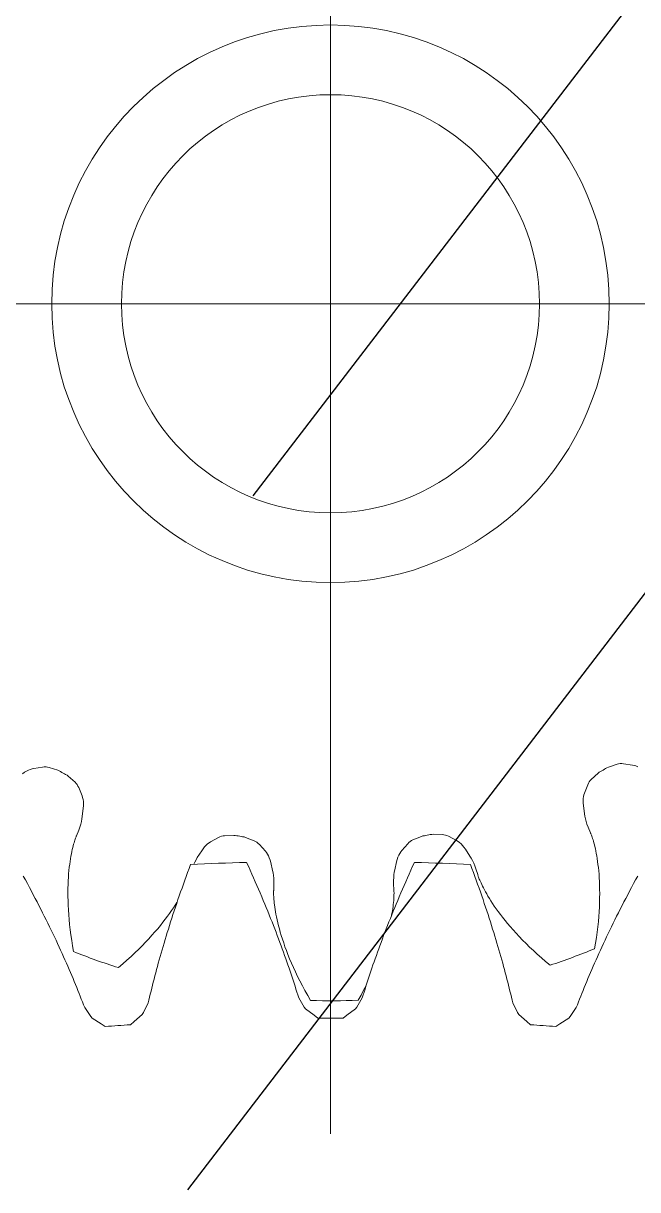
# Model space of a CAD drawing. Header units: millimetres. Extents: x 278858 to 279223, y 218711 to 219074.
# Drawn here: x 278924.86 to 278933.68, y 218962.12 to 218978.85 of the extents above; entities that cross this region are included whole.
import ezdxf

# ---------------------------------------------------------------- set-up
doc = ezdxf.new("R2010")
doc.units = ezdxf.units.MM
doc.header["$LTSCALE"] = 2
doc.layers.add('AM_4', color=3, linetype='Continuous', lineweight=25)
doc.layers.add('AM_9', color=251, linetype='Continuous', lineweight=15)

msp = doc.modelspace()

# ---------------------------------------------------------------- linework, layer by layer
at = {"layer": 'AM_4'}
for p, q in [((278943.986, 218992.712), (278928.158, 218972.07)), ((278943.047, 218982.759), (278927.219, 218962.117))]:
    msp.add_line(p, q, dxfattribs=at)
at = {"layer": 'AM_9'}
for p, q in [((278929.271, 218974.828), (278929.271, 218986.739)), ((278929.271, 218974.828), (278917.361, 218974.828)), ((278929.271, 218974.828), (278941.181, 218974.828)), ((278929.271, 218974.828), (278929.271, 218962.918)), ((278924.851, 218968.086), (278924.88, 218968.106)), ((278924.88, 218968.106), (278924.908, 218968.123)), ((278924.908, 218968.123), (278924.936, 218968.137)), ((278924.936, 218968.137), (278924.962, 218968.148)), ((278924.962, 218968.148), (278924.988, 218968.156)), ((278924.988, 218968.156), (278925.012, 218968.161)), ((278925.012, 218968.161), (278925.139, 218968.181)), ((278925.139, 218968.181), (278925.164, 218968.184)), ((278925.164, 218968.184), (278925.188, 218968.183)), ((278925.188, 218968.183), (278925.211, 218968.18)), ((278925.211, 218968.18), (278925.232, 218968.174)), ((278925.232, 218968.174), (278925.358, 218968.135)), ((278925.358, 218968.135), (278925.378, 218968.127)), ((278925.378, 218968.127), (278925.398, 218968.116)), ((278925.47, 218968.074), (278925.49, 218968.063)), ((278933.014, 218968.003), (278933.111, 218968.093)), ((278933.111, 218968.093), (278933.128, 218968.106)), ((278933.128, 218968.106), (278933.148, 218968.118)), ((278933.22, 218968.16), (278933.239, 218968.171)), ((278933.239, 218968.171), (278933.259, 218968.18)), ((278933.259, 218968.18), (278933.385, 218968.22)), ((278933.385, 218968.22), (278933.406, 218968.226)), ((278933.406, 218968.226), (278933.428, 218968.23)), ((278933.428, 218968.23), (278933.452, 218968.23)), ((278933.452, 218968.23), (278933.477, 218968.228)), ((278933.477, 218968.228), (278933.604, 218968.21)), ((278933.604, 218968.21), (278933.629, 218968.205)), ((278933.629, 218968.205), (278933.655, 218968.197)), ((278933.655, 218968.197), (278933.681, 218968.186)), ((278925.49, 218968.063), (278925.507, 218968.05)), ((278925.507, 218968.05), (278925.605, 218967.962)), ((278925.605, 218967.962), (278925.621, 218967.947)), ((278925.621, 218967.947), (278925.635, 218967.929)), ((278925.635, 218967.929), (278925.647, 218967.908)), ((278925.647, 218967.908), (278925.658, 218967.886)), ((278932.915, 218967.807), (278932.962, 218967.927)), ((278932.962, 218967.927), (278932.972, 218967.95)), ((278932.972, 218967.95), (278932.984, 218967.97)), ((278932.984, 218967.97), (278932.998, 218967.988)), ((278932.998, 218967.988), (278933.014, 218968.003)), ((278925.658, 218967.886), (278925.706, 218967.766)), ((278925.706, 218967.766), (278925.714, 218967.743)), ((278925.714, 218967.743), (278925.72, 218967.716)), ((278932.898, 218967.728), (278932.902, 218967.757)), ((278932.902, 218967.757), (278932.908, 218967.783)), ((278932.908, 218967.783), (278932.915, 218967.807)), ((278925.723, 218967.589), (278925.709, 218967.471)), ((278925.72, 218967.716), (278925.724, 218967.688)), ((278925.725, 218967.624), (278925.723, 218967.589)), ((278925.724, 218967.688), (278925.726, 218967.657)), ((278925.726, 218967.657), (278925.725, 218967.624)), ((278932.897, 218967.697), (278932.898, 218967.728)), ((278932.897, 218967.664), (278932.897, 218967.697)), ((278932.9, 218967.629), (278932.897, 218967.664)), ((278932.915, 218967.512), (278932.9, 218967.629)), ((278925.697, 218967.399), (278925.687, 218967.36)), ((278925.704, 218967.436), (278925.697, 218967.399)), ((278925.709, 218967.471), (278925.704, 218967.436)), ((278932.921, 218967.477), (278932.915, 218967.512)), ((278932.929, 218967.44), (278932.921, 218967.477)), ((278932.939, 218967.401), (278932.929, 218967.44)), ((278932.952, 218967.36), (278932.939, 218967.401)), ((278925.659, 218967.277), (278925.625, 218967.196)), ((278925.674, 218967.32), (278925.659, 218967.277)), ((278925.687, 218967.36), (278925.674, 218967.32)), ((278932.968, 218967.318), (278932.952, 218967.36)), ((278933.002, 218967.237), (278932.968, 218967.318)), ((278933.004, 218967.234), (278933.002, 218967.237)), ((278933.006, 218967.229), (278933.004, 218967.234)), ((278925.584, 218967.074), (278925.578, 218967.051)), ((278925.59, 218967.095), (278925.584, 218967.074)), ((278925.596, 218967.115), (278925.59, 218967.095)), ((278925.601, 218967.132), (278925.596, 218967.115)), ((278925.606, 218967.147), (278925.601, 218967.132)), ((278925.611, 218967.16), (278925.606, 218967.147)), ((278925.615, 218967.171), (278925.611, 218967.16)), ((278925.619, 218967.18), (278925.615, 218967.171)), ((278925.622, 218967.188), (278925.619, 218967.18)), ((278925.624, 218967.193), (278925.622, 218967.188)), ((278925.625, 218967.196), (278925.624, 218967.193)), ((278927.486, 218967.058), (278927.507, 218967.077)), ((278927.507, 218967.077), (278927.528, 218967.094)), ((278927.528, 218967.094), (278927.549, 218967.107)), ((278927.549, 218967.107), (278927.662, 218967.169)), ((278927.662, 218967.169), (278927.685, 218967.18)), ((278927.685, 218967.18), (278927.707, 218967.188)), ((278927.707, 218967.188), (278927.729, 218967.193)), ((278927.729, 218967.193), (278927.751, 218967.194)), ((278927.751, 218967.194), (278927.883, 218967.201)), ((278927.883, 218967.201), (278927.905, 218967.2)), ((278927.905, 218967.2), (278927.927, 218967.196)), ((278928.009, 218967.182), (278928.032, 218967.178)), ((278928.032, 218967.178), (278928.053, 218967.172)), ((278928.053, 218967.172), (278928.175, 218967.122)), ((278928.175, 218967.122), (278928.195, 218967.113)), ((278928.195, 218967.113), (278928.214, 218967.101)), ((278928.214, 218967.101), (278928.233, 218967.086)), ((278928.233, 218967.086), (278928.25, 218967.069)), ((278928.25, 218967.069), (278928.336, 218966.973)), ((278930.294, 218966.984), (278930.379, 218967.081)), ((278930.379, 218967.081), (278930.396, 218967.099)), ((278930.396, 218967.099), (278930.415, 218967.114)), ((278930.415, 218967.114), (278930.434, 218967.126)), ((278930.434, 218967.126), (278930.454, 218967.135)), ((278930.454, 218967.135), (278930.575, 218967.186)), ((278930.575, 218967.186), (278930.596, 218967.192)), ((278930.596, 218967.192), (278930.619, 218967.196)), ((278930.701, 218967.211), (278930.723, 218967.215)), ((278930.723, 218967.215), (278930.745, 218967.217)), ((278930.745, 218967.217), (278930.877, 218967.212)), ((278930.877, 218967.212), (278930.898, 218967.21)), ((278930.898, 218967.21), (278930.921, 218967.206)), ((278930.921, 218967.206), (278930.943, 218967.198)), ((278930.943, 218967.198), (278930.966, 218967.187)), ((278930.966, 218967.187), (278931.079, 218967.127)), ((278931.079, 218967.127), (278931.101, 218967.114)), ((278931.101, 218967.114), (278931.122, 218967.098)), ((278931.122, 218967.098), (278931.144, 218967.078)), ((278931.144, 218967.078), (278931.165, 218967.056)), ((278933.009, 218967.222), (278933.006, 218967.229)), ((278933.013, 218967.213), (278933.009, 218967.222)), ((278933.017, 218967.202), (278933.013, 218967.213)), ((278933.022, 218967.189), (278933.017, 218967.202)), ((278933.027, 218967.174), (278933.022, 218967.189)), ((278933.033, 218967.157), (278933.027, 218967.174)), ((278933.039, 218967.137), (278933.033, 218967.157)), ((278933.045, 218967.116), (278933.039, 218967.137)), ((278933.052, 218967.093), (278933.045, 218967.116)), ((278933.058, 218967.067), (278933.052, 218967.093)), ((278933.065, 218967.039), (278933.058, 218967.067)), ((278925.545, 218966.901), (278925.539, 218966.865)), ((278925.552, 218966.935), (278925.545, 218966.901)), ((278925.558, 218966.967), (278925.552, 218966.935)), ((278925.565, 218966.997), (278925.558, 218966.967)), ((278925.571, 218967.025), (278925.565, 218966.997)), ((278925.578, 218967.051), (278925.571, 218967.025)), ((278927.359, 218966.881), (278927.424, 218966.98)), ((278927.424, 218966.98), (278927.444, 218967.009)), ((278927.444, 218967.009), (278927.465, 218967.035)), ((278927.465, 218967.035), (278927.486, 218967.058)), ((278928.336, 218966.973), (278928.352, 218966.953)), ((278928.352, 218966.953), (278928.366, 218966.931)), ((278928.366, 218966.931), (278928.38, 218966.905)), ((278928.38, 218966.905), (278928.392, 218966.877)), ((278930.239, 218966.887), (278930.251, 218966.916)), ((278930.251, 218966.916), (278930.264, 218966.941)), ((278930.264, 218966.941), (278930.279, 218966.964)), ((278930.279, 218966.964), (278930.294, 218966.984)), ((278931.165, 218967.056), (278931.186, 218967.03)), ((278931.186, 218967.03), (278931.207, 218967.002)), ((278931.207, 218967.002), (278931.272, 218966.903)), ((278931.272, 218966.903), (278931.29, 218966.873)), ((278933.072, 218967.009), (278933.065, 218967.039)), ((278933.079, 218966.978), (278933.072, 218967.009)), ((278933.086, 218966.943), (278933.079, 218966.978)), ((278933.092, 218966.907), (278933.086, 218966.943)), ((278933.099, 218966.869), (278933.092, 218966.907)), ((278925.522, 218966.743), (278925.518, 218966.698)), ((278925.528, 218966.786), (278925.522, 218966.743)), ((278925.533, 218966.826), (278925.528, 218966.786)), ((278925.539, 218966.865), (278925.533, 218966.826)), ((278927.264, 218966.785), (278927.243, 218966.727)), ((278927.309, 218966.787), (278927.324, 218966.817)), ((278927.324, 218966.817), (278927.341, 218966.851)), ((278927.341, 218966.851), (278927.359, 218966.881)), ((278928.093, 218966.757), (278928.067, 218966.813)), ((278928.118, 218966.701), (278928.093, 218966.757)), ((278928.392, 218966.877), (278928.403, 218966.846)), ((278928.403, 218966.846), (278928.413, 218966.812)), ((278928.413, 218966.812), (278928.441, 218966.697)), ((278930.193, 218966.706), (278930.219, 218966.822)), ((278930.219, 218966.822), (278930.228, 218966.856)), ((278930.228, 218966.856), (278930.239, 218966.887)), ((278930.449, 218966.757), (278930.424, 218966.701)), ((278930.475, 218966.813), (278930.449, 218966.757)), ((278931.3, 218966.727), (278931.278, 218966.785)), ((278931.29, 218966.873), (278931.308, 218966.84)), ((278931.308, 218966.84), (278931.326, 218966.803)), ((278931.326, 218966.803), (278931.342, 218966.764)), ((278931.342, 218966.764), (278931.358, 218966.722)), ((278933.105, 218966.828), (278933.099, 218966.869)), ((278933.11, 218966.785), (278933.105, 218966.828)), ((278933.116, 218966.74), (278933.11, 218966.785)), ((278933.12, 218966.693), (278933.116, 218966.74)), ((278924.892, 218966.562), (278924.862, 218966.617)), ((278924.921, 218966.509), (278924.892, 218966.562)), ((278925.51, 218966.601), (278925.507, 218966.55)), ((278925.513, 218966.651), (278925.51, 218966.601)), ((278925.518, 218966.698), (278925.513, 218966.651)), ((278927.2, 218966.613), (278927.18, 218966.556)), ((278927.221, 218966.669), (278927.2, 218966.613)), ((278927.243, 218966.727), (278927.221, 218966.669)), ((278928.143, 218966.645), (278928.118, 218966.701)), ((278928.168, 218966.59), (278928.143, 218966.645)), ((278928.192, 218966.536), (278928.168, 218966.59)), ((278928.441, 218966.697), (278928.448, 218966.662)), ((278928.448, 218966.662), (278928.453, 218966.625)), ((278928.453, 218966.625), (278928.457, 218966.585)), ((278928.457, 218966.585), (278928.459, 218966.542)), ((278930.176, 218966.552), (278930.178, 218966.594)), ((278930.178, 218966.594), (278930.181, 218966.634)), ((278930.181, 218966.634), (278930.186, 218966.672)), ((278930.186, 218966.672), (278930.193, 218966.706)), ((278930.375, 218966.59), (278930.35, 218966.536)), ((278930.399, 218966.645), (278930.375, 218966.59)), ((278930.424, 218966.701), (278930.399, 218966.645)), ((278931.321, 218966.669), (278931.3, 218966.727)), ((278931.342, 218966.613), (278931.321, 218966.669)), ((278931.362, 218966.556), (278931.342, 218966.613)), ((278931.358, 218966.722), (278931.384, 218966.638)), ((278931.384, 218966.638), (278931.385, 218966.635)), ((278931.385, 218966.635), (278931.387, 218966.629)), ((278931.387, 218966.629), (278931.389, 218966.622)), ((278931.389, 218966.622), (278931.392, 218966.613)), ((278931.392, 218966.613), (278931.396, 218966.602)), ((278931.396, 218966.602), (278931.401, 218966.589)), ((278931.401, 218966.589), (278931.407, 218966.574)), ((278931.407, 218966.574), (278931.414, 218966.557)), ((278933.125, 218966.644), (278933.12, 218966.693)), ((278933.128, 218966.593), (278933.125, 218966.644)), ((278933.131, 218966.539), (278933.128, 218966.593)), ((278933.65, 218966.562), (278933.621, 218966.509)), ((278933.68, 218966.617), (278933.65, 218966.562)), ((278924.95, 218966.455), (278924.921, 218966.509)), ((278924.978, 218966.402), (278924.95, 218966.455)), ((278925.006, 218966.349), (278924.978, 218966.402)), ((278925.503, 218966.441), (278925.502, 218966.383)), ((278925.504, 218966.496), (278925.503, 218966.441)), ((278925.507, 218966.55), (278925.504, 218966.496)), ((278927.14, 218966.444), (278927.12, 218966.389)), ((278927.159, 218966.5), (278927.14, 218966.444)), ((278927.18, 218966.556), (278927.159, 218966.5)), ((278928.215, 218966.482), (278928.192, 218966.536)), ((278928.239, 218966.428), (278928.215, 218966.482)), ((278928.262, 218966.374), (278928.239, 218966.428)), ((278928.456, 218966.409), (278928.455, 218966.406)), ((278928.455, 218966.406), (278928.455, 218966.4)), ((278928.455, 218966.4), (278928.455, 218966.392)), ((278928.46, 218966.497), (278928.456, 218966.409)), ((278928.459, 218966.542), (278928.46, 218966.497)), ((278930.176, 218966.507), (278930.176, 218966.552)), ((278930.181, 218966.419), (278930.176, 218966.507)), ((278930.181, 218966.415), (278930.181, 218966.419)), ((278930.182, 218966.41), (278930.181, 218966.415)), ((278930.182, 218966.402), (278930.182, 218966.41)), ((278930.182, 218966.392), (278930.182, 218966.402)), ((278930.303, 218966.428), (278930.281, 218966.374)), ((278930.327, 218966.482), (278930.303, 218966.428)), ((278930.35, 218966.536), (278930.327, 218966.482)), ((278931.383, 218966.5), (278931.362, 218966.556)), ((278931.403, 218966.444), (278931.383, 218966.5)), ((278931.422, 218966.389), (278931.403, 218966.444)), ((278931.414, 218966.557), (278931.422, 218966.539)), ((278931.422, 218966.539), (278931.431, 218966.518)), ((278931.431, 218966.518), (278931.441, 218966.496)), ((278931.441, 218966.496), (278931.453, 218966.472)), ((278931.453, 218966.472), (278931.466, 218966.447)), ((278931.466, 218966.447), (278931.48, 218966.42)), ((278931.48, 218966.42), (278931.495, 218966.391)), ((278933.133, 218966.484), (278933.131, 218966.539)), ((278933.134, 218966.426), (278933.133, 218966.484)), ((278933.135, 218966.366), (278933.134, 218966.426)), ((278933.564, 218966.402), (278933.536, 218966.349)), ((278933.592, 218966.455), (278933.564, 218966.402)), ((278933.621, 218966.509), (278933.592, 218966.455)), ((278925.033, 218966.297), (278925.006, 218966.349)), ((278925.06, 218966.245), (278925.033, 218966.297)), ((278925.087, 218966.193), (278925.06, 218966.245)), ((278925.502, 218966.383), (278925.503, 218966.323)), ((278925.503, 218966.323), (278925.504, 218966.261)), ((278925.504, 218966.261), (278925.506, 218966.197)), ((278927.042, 218966.199), (278927.065, 218966.236)), ((278927.082, 218966.279), (278927.064, 218966.225)), ((278927.065, 218966.236), (278927.07, 218966.243)), ((278927.101, 218966.334), (278927.082, 218966.279)), ((278927.12, 218966.389), (278927.101, 218966.334)), ((278928.284, 218966.321), (278928.262, 218966.374)), ((278928.306, 218966.268), (278928.284, 218966.321)), ((278928.328, 218966.216), (278928.306, 218966.268)), ((278928.455, 218966.383), (278928.454, 218966.371)), ((278928.454, 218966.371), (278928.455, 218966.357)), ((278928.455, 218966.392), (278928.455, 218966.383)), ((278928.455, 218966.357), (278928.455, 218966.341)), ((278928.455, 218966.341), (278928.456, 218966.323)), ((278928.456, 218966.323), (278928.457, 218966.303)), ((278928.457, 218966.303), (278928.458, 218966.281)), ((278928.458, 218966.281), (278928.461, 218966.256)), ((278928.461, 218966.256), (278928.463, 218966.23)), ((278928.463, 218966.23), (278928.467, 218966.202)), ((278930.172, 218966.211), (278930.175, 218966.24)), ((278930.175, 218966.24), (278930.178, 218966.266)), ((278930.178, 218966.266), (278930.18, 218966.29)), ((278930.18, 218966.29), (278930.181, 218966.313)), ((278930.181, 218966.313), (278930.182, 218966.333)), ((278930.183, 218966.381), (278930.182, 218966.392)), ((278930.182, 218966.351), (278930.183, 218966.367)), ((278930.182, 218966.333), (278930.182, 218966.351)), ((278930.183, 218966.367), (278930.183, 218966.381)), ((278930.236, 218966.268), (278930.214, 218966.216)), ((278930.258, 218966.321), (278930.236, 218966.268)), ((278930.281, 218966.374), (278930.258, 218966.321)), ((278931.441, 218966.334), (278931.422, 218966.389)), ((278931.46, 218966.279), (278931.441, 218966.334)), ((278931.478, 218966.225), (278931.46, 218966.279)), ((278931.495, 218966.391), (278931.513, 218966.361)), ((278931.513, 218966.361), (278931.531, 218966.329)), ((278931.531, 218966.329), (278931.551, 218966.296)), ((278931.551, 218966.296), (278931.573, 218966.261)), ((278931.573, 218966.261), (278931.597, 218966.225)), ((278933.13, 218966.174), (278933.133, 218966.24)), ((278933.133, 218966.24), (278933.134, 218966.304)), ((278933.134, 218966.304), (278933.135, 218966.366)), ((278933.482, 218966.245), (278933.455, 218966.193)), ((278933.509, 218966.297), (278933.482, 218966.245)), ((278933.536, 218966.349), (278933.509, 218966.297)), ((278925.113, 218966.141), (278925.087, 218966.193)), ((278925.139, 218966.09), (278925.113, 218966.141)), ((278925.164, 218966.04), (278925.139, 218966.09)), ((278925.506, 218966.197), (278925.51, 218966.131)), ((278925.51, 218966.131), (278925.514, 218966.063)), ((278925.514, 218966.063), (278925.52, 218965.993)), ((278926.932, 218966.04), (278926.962, 218966.082)), ((278926.962, 218966.082), (278926.991, 218966.122)), ((278926.991, 218966.122), (278927.017, 218966.161)), ((278927.01, 218966.065), (278926.993, 218966.012)), ((278927.028, 218966.118), (278927.01, 218966.065)), ((278927.017, 218966.161), (278927.042, 218966.199)), ((278927.046, 218966.171), (278927.028, 218966.118)), ((278927.064, 218966.225), (278927.046, 218966.171)), ((278928.35, 218966.164), (278928.328, 218966.216)), ((278928.371, 218966.112), (278928.35, 218966.164)), ((278928.391, 218966.061), (278928.371, 218966.112)), ((278928.412, 218966.01), (278928.391, 218966.061)), ((278928.467, 218966.202), (278928.471, 218966.171)), ((278928.471, 218966.171), (278928.476, 218966.139)), ((278928.476, 218966.139), (278928.481, 218966.105)), ((278928.481, 218966.105), (278928.488, 218966.069)), ((278928.488, 218966.069), (278928.496, 218966.03)), ((278930.151, 218966.061), (278930.13, 218966.01)), ((278930.148, 218966.055), (278930.153, 218966.078)), ((278930.171, 218966.112), (278930.151, 218966.061)), ((278930.153, 218966.078), (278930.159, 218966.114)), ((278930.159, 218966.114), (278930.164, 218966.149)), ((278930.164, 218966.149), (278930.169, 218966.181)), ((278930.169, 218966.181), (278930.172, 218966.211)), ((278930.192, 218966.164), (278930.171, 218966.112)), ((278930.214, 218966.216), (278930.192, 218966.164)), ((278931.497, 218966.171), (278931.478, 218966.225)), ((278931.514, 218966.118), (278931.497, 218966.171)), ((278931.532, 218966.065), (278931.514, 218966.118)), ((278931.549, 218966.012), (278931.532, 218966.065)), ((278931.597, 218966.225), (278931.622, 218966.187)), ((278931.622, 218966.187), (278931.649, 218966.148)), ((278931.649, 218966.148), (278931.678, 218966.108)), ((278931.678, 218966.108), (278931.709, 218966.067)), ((278931.709, 218966.067), (278931.741, 218966.025)), ((278933.121, 218966.036), (278933.126, 218966.106)), ((278933.126, 218966.106), (278933.13, 218966.174)), ((278933.403, 218966.09), (278933.378, 218966.04)), ((278933.429, 218966.141), (278933.403, 218966.09)), ((278933.455, 218966.193), (278933.429, 218966.141)), ((278925.189, 218965.989), (278925.164, 218966.04)), ((278925.214, 218965.939), (278925.189, 218965.989)), ((278925.238, 218965.89), (278925.214, 218965.939)), ((278925.52, 218965.993), (278925.527, 218965.921)), ((278925.527, 218965.921), (278925.536, 218965.847)), ((278926.791, 218965.862), (278926.83, 218965.908)), ((278926.83, 218965.908), (278926.866, 218965.954)), ((278926.866, 218965.954), (278926.9, 218965.997)), ((278926.9, 218965.997), (278926.932, 218966.04)), ((278926.96, 218965.908), (278926.944, 218965.857)), ((278926.976, 218965.96), (278926.96, 218965.908)), ((278926.993, 218966.012), (278926.976, 218965.96)), ((278928.432, 218965.96), (278928.412, 218966.01)), ((278928.452, 218965.91), (278928.432, 218965.96)), ((278928.471, 218965.86), (278928.452, 218965.91)), ((278928.496, 218966.03), (278928.504, 218965.99)), ((278928.504, 218965.99), (278928.514, 218965.948)), ((278928.514, 218965.948), (278928.525, 218965.904)), ((278928.525, 218965.904), (278928.537, 218965.859)), ((278930.091, 218965.91), (278930.071, 218965.86)), ((278930.11, 218965.96), (278930.091, 218965.91)), ((278930.13, 218966.01), (278930.11, 218965.96)), ((278931.566, 218965.96), (278931.549, 218966.012)), ((278931.582, 218965.908), (278931.566, 218965.96)), ((278931.598, 218965.857), (278931.582, 218965.908)), ((278931.741, 218966.025), (278931.776, 218965.981)), ((278931.776, 218965.981), (278931.813, 218965.936)), ((278931.813, 218965.936), (278931.851, 218965.891)), ((278933.107, 218965.89), (278933.115, 218965.964)), ((278933.115, 218965.964), (278933.121, 218966.036)), ((278933.328, 218965.939), (278933.304, 218965.89)), ((278933.353, 218965.989), (278933.328, 218965.939)), ((278933.378, 218966.04), (278933.353, 218965.989)), ((278925.262, 218965.84), (278925.238, 218965.89)), ((278925.286, 218965.791), (278925.262, 218965.84)), ((278925.309, 218965.743), (278925.286, 218965.791)), ((278925.332, 218965.695), (278925.309, 218965.743)), ((278925.536, 218965.847), (278925.546, 218965.772)), ((278925.546, 218965.772), (278925.557, 218965.694)), ((278926.664, 218965.718), (278926.709, 218965.767)), ((278926.709, 218965.767), (278926.751, 218965.815)), ((278926.751, 218965.815), (278926.791, 218965.862)), ((278926.913, 218965.756), (278926.897, 218965.706)), ((278926.928, 218965.806), (278926.913, 218965.756)), ((278926.944, 218965.857), (278926.928, 218965.806)), ((278928.49, 218965.811), (278928.471, 218965.86)), ((278928.508, 218965.762), (278928.49, 218965.811)), ((278928.527, 218965.714), (278928.508, 218965.762)), ((278928.537, 218965.859), (278928.55, 218965.811)), ((278928.55, 218965.811), (278928.565, 218965.762)), ((278928.565, 218965.762), (278928.581, 218965.711)), ((278930.034, 218965.762), (278930.015, 218965.714)), ((278930.052, 218965.811), (278930.034, 218965.762)), ((278930.071, 218965.86), (278930.052, 218965.811)), ((278931.614, 218965.806), (278931.598, 218965.857)), ((278931.63, 218965.756), (278931.614, 218965.806)), ((278931.645, 218965.706), (278931.63, 218965.756)), ((278931.851, 218965.891), (278931.892, 218965.844)), ((278931.892, 218965.844), (278931.935, 218965.797)), ((278931.935, 218965.797), (278931.98, 218965.748)), ((278931.98, 218965.748), (278932.027, 218965.699)), ((278933.075, 218965.656), (278933.087, 218965.736)), ((278933.087, 218965.736), (278933.098, 218965.814)), ((278933.098, 218965.814), (278933.107, 218965.89)), ((278933.233, 218965.743), (278933.211, 218965.695)), ((278933.256, 218965.791), (278933.233, 218965.743)), ((278933.28, 218965.84), (278933.256, 218965.791)), ((278933.304, 218965.89), (278933.28, 218965.84)), ((278925.354, 218965.647), (278925.332, 218965.695)), ((278925.376, 218965.599), (278925.354, 218965.647)), ((278925.397, 218965.552), (278925.376, 218965.599)), ((278925.557, 218965.694), (278925.57, 218965.614)), ((278925.57, 218965.614), (278925.585, 218965.533)), ((278926.464, 218965.515), (278926.518, 218965.567)), ((278926.518, 218965.567), (278926.569, 218965.618)), ((278926.569, 218965.618), (278926.618, 218965.669)), ((278926.618, 218965.669), (278926.664, 218965.718)), ((278926.854, 218965.558), (278926.84, 218965.51)), ((278926.868, 218965.607), (278926.854, 218965.558)), ((278926.883, 218965.656), (278926.868, 218965.607)), ((278926.897, 218965.706), (278926.883, 218965.656)), ((278928.545, 218965.666), (278928.527, 218965.714)), ((278928.562, 218965.618), (278928.545, 218965.666)), ((278928.579, 218965.571), (278928.562, 218965.618)), ((278928.596, 218965.524), (278928.579, 218965.571)), ((278928.581, 218965.711), (278928.599, 218965.658)), ((278928.599, 218965.658), (278928.618, 218965.603)), ((278928.618, 218965.603), (278928.639, 218965.547)), ((278929.963, 218965.571), (278929.946, 218965.524)), ((278929.98, 218965.618), (278929.963, 218965.571)), ((278929.998, 218965.666), (278929.98, 218965.618)), ((278930.015, 218965.714), (278929.998, 218965.666)), ((278931.66, 218965.656), (278931.645, 218965.706)), ((278931.674, 218965.607), (278931.66, 218965.656)), ((278931.688, 218965.558), (278931.674, 218965.607)), ((278931.702, 218965.51), (278931.688, 218965.558)), ((278932.027, 218965.699), (278932.077, 218965.649)), ((278932.077, 218965.649), (278932.128, 218965.599)), ((278932.128, 218965.599), (278932.183, 218965.548)), ((278933.062, 218965.575), (278933.075, 218965.656)), ((278933.166, 218965.599), (278933.145, 218965.552)), ((278933.188, 218965.647), (278933.166, 218965.599)), ((278933.211, 218965.695), (278933.188, 218965.647)), ((278925.419, 218965.506), (278925.397, 218965.552)), ((278925.44, 218965.459), (278925.419, 218965.506)), ((278925.46, 218965.413), (278925.44, 218965.459)), ((278925.48, 218965.368), (278925.46, 218965.413)), ((278926.29, 218965.357), (278926.35, 218965.41)), ((278926.35, 218965.41), (278926.408, 218965.463)), ((278926.408, 218965.463), (278926.464, 218965.515)), ((278926.813, 218965.415), (278926.8, 218965.367)), ((278926.826, 218965.462), (278926.813, 218965.415)), ((278926.84, 218965.51), (278926.826, 218965.462)), ((278928.613, 218965.477), (278928.596, 218965.524)), ((278928.629, 218965.431), (278928.613, 218965.477)), ((278928.645, 218965.386), (278928.629, 218965.431)), ((278928.639, 218965.547), (278928.661, 218965.49)), ((278928.661, 218965.49), (278928.685, 218965.43)), ((278928.685, 218965.43), (278928.711, 218965.369)), ((278929.913, 218965.431), (278929.897, 218965.386)), ((278929.929, 218965.477), (278929.913, 218965.431)), ((278929.946, 218965.524), (278929.929, 218965.477)), ((278931.716, 218965.462), (278931.702, 218965.51)), ((278931.729, 218965.415), (278931.716, 218965.462)), ((278931.742, 218965.367), (278931.729, 218965.415)), ((278932.183, 218965.548), (278932.239, 218965.496)), ((278932.239, 218965.496), (278932.298, 218965.444)), ((278932.298, 218965.444), (278932.359, 218965.391)), ((278932.359, 218965.391), (278932.422, 218965.338)), ((278933.082, 218965.413), (278933.062, 218965.368)), ((278933.103, 218965.459), (278933.082, 218965.413)), ((278933.123, 218965.506), (278933.103, 218965.459)), ((278933.145, 218965.552), (278933.123, 218965.506)), ((278925.5, 218965.323), (278925.48, 218965.368)), ((278925.52, 218965.278), (278925.5, 218965.323)), ((278925.539, 218965.234), (278925.52, 218965.278)), ((278925.557, 218965.19), (278925.539, 218965.234)), ((278926.227, 218965.303), (278926.29, 218965.357)), ((278926.763, 218965.229), (278926.751, 218965.184)), ((278926.775, 218965.275), (278926.763, 218965.229)), ((278926.787, 218965.321), (278926.775, 218965.275)), ((278926.8, 218965.367), (278926.787, 218965.321)), ((278928.661, 218965.341), (278928.645, 218965.386)), ((278928.676, 218965.296), (278928.661, 218965.341)), ((278928.691, 218965.251), (278928.676, 218965.296)), ((278928.706, 218965.207), (278928.691, 218965.251)), ((278928.711, 218965.369), (278928.739, 218965.307)), ((278928.739, 218965.307), (278928.768, 218965.243)), ((278928.768, 218965.243), (278928.799, 218965.178)), ((278929.851, 218965.251), (278929.836, 218965.207)), ((278929.866, 218965.296), (278929.851, 218965.251)), ((278929.881, 218965.341), (278929.866, 218965.296)), ((278929.897, 218965.386), (278929.881, 218965.341)), ((278931.755, 218965.321), (278931.742, 218965.367)), ((278931.767, 218965.275), (278931.755, 218965.321)), ((278931.78, 218965.229), (278931.767, 218965.275)), ((278931.791, 218965.184), (278931.78, 218965.229)), ((278933.003, 218965.234), (278932.985, 218965.19)), ((278933.023, 218965.278), (278933.003, 218965.234)), ((278933.042, 218965.323), (278933.023, 218965.278)), ((278933.062, 218965.368), (278933.042, 218965.323)), ((278925.576, 218965.146), (278925.557, 218965.19)), ((278925.594, 218965.103), (278925.576, 218965.146)), ((278925.612, 218965.06), (278925.594, 218965.103)), ((278925.629, 218965.017), (278925.612, 218965.06)), ((278926.728, 218965.094), (278926.717, 218965.05)), ((278926.739, 218965.139), (278926.728, 218965.094)), ((278926.751, 218965.184), (278926.739, 218965.139)), ((278928.72, 218965.164), (278928.706, 218965.207)), ((278928.735, 218965.121), (278928.72, 218965.164)), ((278928.748, 218965.078), (278928.735, 218965.121)), ((278928.762, 218965.036), (278928.748, 218965.078)), ((278928.799, 218965.178), (278928.833, 218965.112)), ((278928.833, 218965.112), (278928.868, 218965.044)), ((278929.794, 218965.078), (278929.78, 218965.036)), ((278929.808, 218965.121), (278929.794, 218965.078)), ((278929.822, 218965.164), (278929.808, 218965.121)), ((278929.836, 218965.207), (278929.822, 218965.164)), ((278931.803, 218965.139), (278931.791, 218965.184)), ((278931.814, 218965.094), (278931.803, 218965.139)), ((278931.825, 218965.05), (278931.814, 218965.094)), ((278932.93, 218965.06), (278932.913, 218965.017)), ((278932.948, 218965.103), (278932.93, 218965.06)), ((278932.966, 218965.146), (278932.948, 218965.103)), ((278932.985, 218965.19), (278932.966, 218965.146)), ((278925.646, 218964.975), (278925.629, 218965.017)), ((278925.663, 218964.934), (278925.646, 218964.975)), ((278925.679, 218964.893), (278925.663, 218964.934)), ((278925.695, 218964.852), (278925.679, 218964.893)), ((278926.685, 218964.921), (278926.675, 218964.879)), ((278926.695, 218964.964), (278926.685, 218964.921)), ((278926.706, 218965.007), (278926.695, 218964.964)), ((278926.717, 218965.05), (278926.706, 218965.007)), ((278928.775, 218964.994), (278928.762, 218965.036)), ((278928.788, 218964.953), (278928.775, 218964.994)), ((278928.801, 218964.912), (278928.788, 218964.953)), ((278928.816, 218964.871), (278928.801, 218964.912)), ((278928.868, 218965.044), (278928.905, 218964.974)), ((278928.905, 218964.974), (278928.945, 218964.904)), ((278928.945, 218964.904), (278928.986, 218964.832)), ((278929.668, 218964.836), (278929.709, 218964.908)), ((278929.709, 218964.908), (278929.747, 218964.979)), ((278929.742, 218964.912), (278929.727, 218964.871)), ((278929.754, 218964.953), (278929.742, 218964.912)), ((278929.747, 218964.979), (278929.784, 218965.049)), ((278929.767, 218964.994), (278929.754, 218964.953)), ((278929.78, 218965.036), (278929.767, 218964.994)), ((278929.784, 218965.049), (278929.785, 218965.051)), ((278931.836, 218965.007), (278931.825, 218965.05)), ((278931.847, 218964.964), (278931.836, 218965.007)), ((278931.857, 218964.921), (278931.847, 218964.964)), ((278931.867, 218964.879), (278931.857, 218964.921)), ((278932.863, 218964.893), (278932.847, 218964.852)), ((278932.879, 218964.934), (278932.863, 218964.893)), ((278932.896, 218964.975), (278932.879, 218964.934)), ((278932.913, 218965.017), (278932.896, 218964.975)), ((278925.711, 218964.811), (278925.695, 218964.852)), ((278925.727, 218964.771), (278925.711, 218964.811)), ((278925.744, 218964.732), (278925.727, 218964.771)), ((278925.83, 218964.604), (278925.744, 218964.732)), ((278926.653, 218964.796), (278926.587, 218964.657)), ((278926.665, 218964.837), (278926.653, 218964.796)), ((278926.675, 218964.879), (278926.665, 218964.837)), ((278928.892, 218964.738), (278928.816, 218964.871)), ((278928.911, 218964.711), (278928.892, 218964.738)), ((278929.65, 218964.738), (278929.631, 218964.711)), ((278929.727, 218964.871), (278929.65, 218964.738)), ((278931.877, 218964.837), (278931.867, 218964.879)), ((278931.889, 218964.796), (278931.877, 218964.837)), ((278931.956, 218964.657), (278931.889, 218964.796)), ((278932.798, 218964.732), (278932.712, 218964.604)), ((278932.815, 218964.771), (278932.798, 218964.732)), ((278932.831, 218964.811), (278932.815, 218964.771)), ((278932.847, 218964.852), (278932.831, 218964.811)), ((278925.851, 218964.579), (278925.83, 218964.604)), ((278925.981, 218964.497), (278925.851, 218964.579)), ((278926.569, 218964.629), (278926.452, 218964.53)), ((278926.587, 218964.657), (278926.569, 218964.629)), ((278929.035, 218964.62), (278928.911, 218964.711)), ((278929.09, 218964.578), (278929.035, 218964.62)), ((278929.507, 218964.62), (278929.452, 218964.578)), ((278929.631, 218964.711), (278929.507, 218964.62)), ((278931.973, 218964.629), (278931.956, 218964.657)), ((278932.09, 218964.53), (278931.973, 218964.629)), ((278932.692, 218964.579), (278932.561, 218964.497)), ((278932.712, 218964.604), (278932.692, 218964.579)), ((278926.039, 218964.459), (278925.981, 218964.497)), ((278926.452, 218964.53), (278926.4, 218964.484)), ((278932.142, 218964.484), (278932.09, 218964.53)), ((278932.561, 218964.497), (278932.504, 218964.459))]:
    msp.add_line(p, q, dxfattribs=at)
for radius in [4, 3]:
    msp.add_circle((278929.271, 218974.828), radius, dxfattribs=at)
for centre, radius, start, end in [((278929.271, 218974.828), 7.75, 240.0131, 240.6306), ((278929.271, 218974.828), 7.75, 300.0131, 300.6306), ((278929.271, 218974.828), 7.75, 260.0131, 260.6306), ((278929.271, 218974.828), 7.75, 280.0131, 280.6306), ((278929.271, 218920.828), 46, 91.4996, 92.5004), ((278929.271, 218920.828), 46, 87.4996, 88.5004), ((278929.271, 218974.828), 10, 288.3689, 292.2748), ((278929.271, 218974.828), 10, 248.3689, 252.2748), ((278929.271, 218974.828), 10, 268.3689, 272.2748), ((278929.271, 218920.828), 43.75, 89.7628, 90.2372), ((278929.271, 218920.828), 43.75, 93.7628, 94.2372), ((278929.271, 218920.828), 43.75, 85.7628, 86.2372)]:
    msp.add_arc(centre, radius, start, end, dxfattribs=at)

doc.saveas('drawing.dxf')
